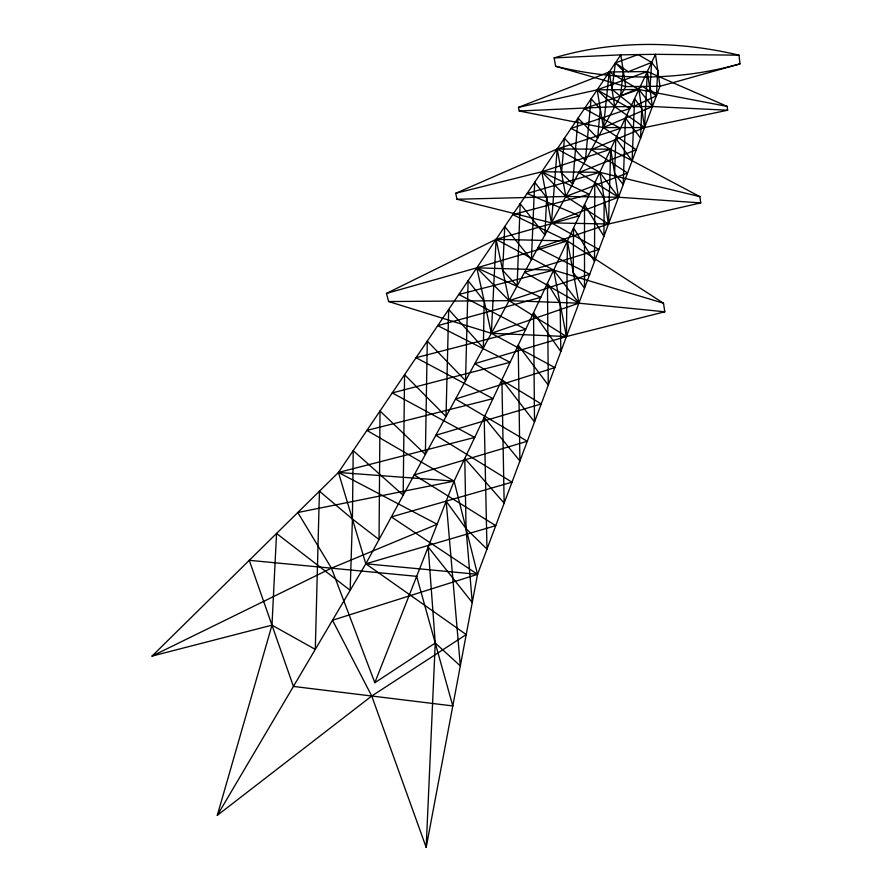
<?xml version="1.0" encoding="UTF-8"?>
<svg xmlns="http://www.w3.org/2000/svg" width="892" height="892" viewBox="0 0 892 892"><rect width="100%" height="100%" fill="white"/><g stroke="black" fill="none" stroke-linecap="round" stroke-linejoin="round"><path stroke-width="1.34" d="M426.186 847.4L435.251 643.043L428.193 546.986L472.247 602.535L466.059 528.644L464.788 458.432L504.158 503.144L501.895 379.814L534.509 421.949L533.539 312.735L560.834 351.548L560.131 303.748L547.454 283.255L548.279 385.11L518.207 345.226L519.913 460.997L484.189 417.333L486.987 549.082L466.059 528.644L446.178 501.226L460.328 665.9L435.251 643.043L374.83 682.726L331.445 568.171L297.794 512.521L454.095 481.111L655.464 54.323L739.011 55.17L739.97 63.867L659.98 86.29L625.693 86.58L555.627 66.253L554.144 57.891L620.821 54.847L655.464 54.323L659.98 86.29L477.555 574.314L426.186 847.4L371.741 696.016L332.493 620.252L477.555 574.314L454.095 481.111L366.902 430.401L492.997 398.646L416.062 357.703L525.711 329.326L458.822 294.46L553.653 270.109L663.492 303.235L664.785 311.799L566.442 336.529L474.834 363.624L541.243 403.942L435.809 435.285L511.997 482.182L391.354 516.925L477.555 574.314L365.82 563.8L217.302 815.366L371.741 696.016L466.226 634.569L365.82 563.8L338.458 472.459L620.821 54.847L625.693 86.58L365.82 563.8L495.751 525.644L414.211 474.934L527.295 441.261L455.556 399.036L554.824 367.593L491.347 333.296L388.6 301.541L386.492 293.412L496.097 239.324L579.265 215.819L527.094 193.486L599.803 172.301L699.897 196.653L700.722 202.908L608.5 224.004L537.82 247.965L589.712 274.268L509.12 300.66L388.6 301.541M518.52 107.341L597.172 89.836L647.347 71.538L644.548 127.578L591.407 149.566L627.567 173.003L565.851 196.474L457.027 199.262L455.689 193.296L557.188 148.975L620.52 128.381L584.45 108.646L638.873 89.501L727.192 106.404L727.638 110.24L644.548 127.578L603.371 127.589L519.233 111.009L518.52 107.341L609.247 71.973L647.347 71.538L727.192 106.404M727.638 110.24L652.42 106.516L638.873 89.501L609.247 71.973L603.371 127.589L636.252 149.756L578.886 172.557L618.513 197.221L700.722 202.908M217.302 815.366L271.982 625.158L276.542 533.449L350.166 590.314L352.407 519.033L353.21 450.65L403.173 495.205L404.578 374.673L446.022 416.542L448.665 309.468L483.364 347.958L484.178 300.994L468.122 280.701L465.535 380.694L427.279 341.101L425.384 454.418L380.025 411L379.044 539.526L352.407 519.033L319.436 491.202L315.289 649.387L271.982 625.158L152.03 656.099L338.458 472.459L474.7 437.437L392.246 392.926L510.146 362.308L437.738 325.636L540.808 297.337L476.807 267.845L386.492 293.412M374.83 682.726L454.095 481.111L338.458 472.459L437.125 524.262L331.445 568.171L152.03 656.099M647.347 71.538L652.42 106.516L603.371 127.589L597.172 89.836L638.873 89.501L644.548 127.578L614.755 106.683L597.172 89.836L629.93 108.456L571.103 128.392L699.897 196.653M455.689 193.296L541.767 171.777L610.708 149.198L618.513 197.221L551.468 222.888L457.027 199.262M519.233 111.009L614.755 106.683L652.42 106.516M664.785 311.799L578.908 303.18L509.12 300.66L476.807 267.845L567.401 240.974L663.492 303.235M609.247 71.973L614.755 106.683M554.144 57.891A318.355 248.188 20.3 0 1 739.011 55.17M739.97 63.867A404.21 373.915 62.1 0 1 555.627 66.253M584.505 204.714L584.505 288.205L573.221 272.45L573.556 227.939L594.496 261.467L594.797 182.905L604.196 198.403L603.917 236.28L584.505 204.714M567.401 240.974L566.442 336.529L491.347 333.296L476.807 267.845L553.653 270.109L578.908 303.18L491.347 333.296L496.097 239.324L567.401 240.974L578.908 303.18L524.563 272.305L598.978 249.481L551.468 222.888L541.767 171.777L599.803 172.301L618.513 197.221L565.851 196.474L541.767 171.777L589.411 194.322L512.8 214.626L567.401 240.974M610.708 149.198L608.5 224.004L551.468 222.888L557.188 148.975L610.708 149.198M625.426 117.989L623.229 184.622L614.644 173.427L615.814 138.36L632.093 160.883L634.602 98.555L641.727 108.679L640.579 138.182L625.426 117.989M520.181 203.699L517.115 285.986L502.687 270.354L504.749 226.523L531.409 259.739L534.698 182.236L546.662 197.578L544.889 234.975L520.181 203.699M657.738 70.401L656.423 95.79L633.51 106.594L612.012 89.434L615.38 62.897L638.081 54.59L651.662 62.407L657.738 70.401M651.662 62.407L649.9 89.133L656.423 95.79L642.775 86.435L620.553 96.035L623.274 70.814L615.38 62.897L628.224 71.761L651.662 62.407M564.424 138.26L561.559 172.936L572.631 184.042L578.061 118.101L597.64 138.104L600.294 108.846L591.095 98.822L585.408 160.582L564.424 138.26M416.653 576.332L249.269 560.31L293.423 686.427L452.79 705.94L416.653 576.332M553.653 270.109L496.097 239.324L509.12 300.66L566.442 336.529L553.653 270.109M599.803 172.301L557.188 148.975L565.851 196.474L608.5 224.004L599.803 172.301"/></g></svg>
